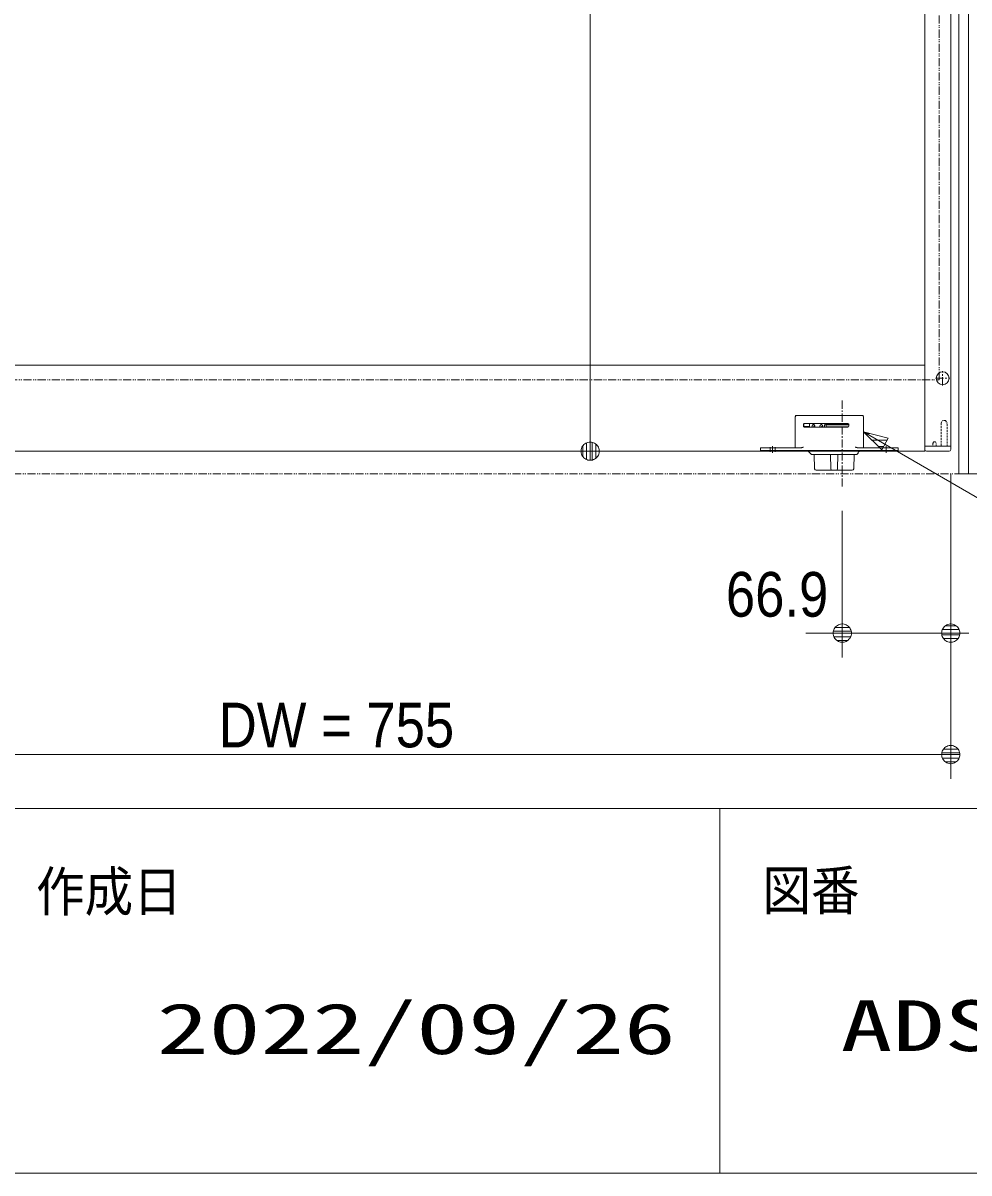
# Model space of a CAD drawing. Units: millimetres, scale not verified. Extents: x -4547 to 4547, y -2284 to 2284.
# Drawn here: x 554 to 1138, y -2078 to -1368 of the extents above; entities that cross this region are included whole.
import ezdxf
from ezdxf.enums import TextEntityAlignment as Align

# ---------------------------------------------------------------- set-up
doc = ezdxf.new("R2010")
doc.units = ezdxf.units.MM
doc.header["$LTSCALE"] = 20
for name, pattern in [('CHAIN1', [8, 5, -1, 1, -1]), ('DASHED1', [1.8, 1.2, -0.6]), ('DOUBLE_CHAIN1', [8.8, 5, -1, 0.6, -0.6, 0.6, -1])]:
    doc.linetypes.add(name, pattern=pattern)
for name, color, linetype, lineweight in [('0-0_3一般', 7, 'Continuous', 9), ('0-1_2寸法-2', 7, 'Continuous', 9), ('0-2_0', 7, 'Continuous', 9), ('0-3_2寸法-1', 7, 'Continuous', 9), ('0-4_2寸法-3', 7, 'Continuous', 9), ('0-5_1図面枠', 7, 'Continuous', 9)]:
    doc.layers.add(name, color=color, linetype=linetype, lineweight=lineweight)
doc.styles.add('ＭＳ ゴシック', font='')
doc.styles.add('ＭＳ Ｐゴシック', font='')
doc.styles.get('ＭＳ ゴシック').set_extended_font_data('MS Gothic')
doc.styles.get('ＭＳ Ｐゴシック').set_extended_font_data('MS PGothic')

# ---------------------------------------------------------------- blocks, each defined once
blk = doc.blocks.new('グループ-6')
at = {"layer": '0-0_3一般'}
for p, q in [((49348.7, -32580), (49348.7, 13720)), ((49028.7, -31580), (49028.7, -17080)), ((49028.7, -31580), (34568.7, -31580)), ((49028.7, -32580), (49028.7, -31580)), ((34568.7, -32640), (49028.7, -32640)), ((49030.7, -32580), (49028.7, -32580)), ((49028.7, -32640), (49030.7, -32640)), ((49348.7, -32580), (49030.7, -32580)), ((49030.7, -32580), (49030.7, -32640))]:
    blk.add_line(p, q, dxfattribs=at)
at = {"layer": '0-0_3一般', "linetype": 'DOUBLE_CHAIN1'}
for p, q in [((49205.9, -31760), (49205.9, 12840)), ((49025.9, -31580), (49027.9, -31580)), ((34385.9, -31760), (49205.9, -31760))]:
    blk.add_line(p, q, dxfattribs=at)
at = {"layer": '0-0_3一般', "linetype": 'DASHED1'}
for p, q in [((49028.7, -31580), (49030.7, -31580)), ((49030.7, -31580), (49030.7, -32580))]:
    blk.add_line(p, q, dxfattribs=at)
blk = doc.blocks.new('グループ-7')
at = {"layer": '0-0_3一般', "linetype": 'DOUBLE_CHAIN1'}
for p, q in [((49568.7, -32920), (49568.7, 14080)), ((51432.2, -32920), (32527, -32920))]:
    blk.add_line(p, q, dxfattribs=at)
blk = doc.blocks.new('グループ-8')
at = {"layer": '0-0_3一般', "linetype": 'DASHED1'}
for p, q in [((49228.7, -32294.6), (49248.7, -32260)), ((49228.7, -32294.6), (49228.7, -32580)), ((49282.7, -32260), (49248.7, -32260)), ((49282.7, -32260), (49302.7, -32294.6)), ((49302.7, -32580), (49302.7, -32294.6)), ((49128.8, -32541.2), (49128.7, -32541.3)), ((49128.7, -32541.3), (49128.7, -32580)), ((49128.9, -32541.1), (49128.8, -32541.2)), ((49134, -32541.2), (49134.7, -32541.3)), ((49153.5, -32524), (49143.9, -32524)), ((49158.7, -32524), (49153.5, -32524)), ((49168.7, -32541.2), (49158.7, -32524)), ((49163.6, -32541.2), (49163.5, -32541.2)), ((49168.7, -32541.3), (49168.7, -32541.2)), ((49168.7, -32580), (49168.7, -32541.3))]:
    blk.add_line(p, q, dxfattribs=at)
at = {"layer": '0-0_3一般'}
for p, q in [((49348.7, -32580), (49030.7, -32580)), ((49030.7, -32620), (49030.7, -32580)), ((49050.7, -32640), (49328.7, -32640)), ((49348.7, -32620), (49348.7, -32580))]:
    blk.add_line(p, q, dxfattribs=at)
at = {"layer": '0-0_3一般', "linetype": 'DASHED1'}
for points in [[(49143.9, -32524), (49138.7, -32524), (49128.8, -32541.2)], [(49134, -32541.2), (49133.8, -32541.2), (49133.7, -32541.2), (49133.6, -32541.2), (49133.4, -32541.1), (49133.3, -32541.1), (49133.2, -32541.1), (49133, -32541), (49132.9, -32541), (49132.7, -32541), (49132.6, -32540.9), (49132.5, -32540.9), (49132.3, -32540.9), (49132.2, -32540.8), (49132, -32540.8), (49131.9, -32540.8), (49131.7, -32540.7), (49131.6, -32540.7), (49131.5, -32540.7), (49131.3, -32540.6), (49131.2, -32540.6), (49131, -32540.6), (49130.9, -32540.5), (49130.7, -32540.5), (49130.6, -32540.5), (49130.4, -32540.5), (49130.3, -32540.5), (49130.2, -32540.5), (49130.1, -32540.5), (49129.9, -32540.5), (49129.8, -32540.6), (49129.7, -32540.6), (49129.6, -32540.6), (49129.5, -32540.7), (49129.4, -32540.7), (49129.2, -32540.8), (49129.1, -32540.9), (49129, -32541), (49128.9, -32541), (49128.9, -32541.1)], [(49168.7, -32541.2), (49168.6, -32541.1), (49168.5, -32541.1), (49168.4, -32541), (49168.3, -32540.9), (49168.2, -32540.8), (49168, -32540.8), (49167.9, -32540.7), (49167.8, -32540.7), (49167.7, -32540.6), (49167.6, -32540.6), (49167.5, -32540.6), (49167.3, -32540.6), (49167.2, -32540.5), (49167.1, -32540.5), (49166.9, -32540.5), (49166.8, -32540.5), (49166.7, -32540.5), (49166.5, -32540.6), (49166.4, -32540.6), (49166.2, -32540.6), (49166.1, -32540.7), (49166, -32540.7), (49165.8, -32540.7), (49165.7, -32540.8), (49165.5, -32540.8), (49165.4, -32540.8), (49165.2, -32540.9), (49165.1, -32540.9), (49165, -32540.9), (49164.8, -32540.9), (49164.7, -32541), (49164.5, -32541), (49164.4, -32541), (49164.3, -32541.1), (49164.1, -32541.1), (49164, -32541.1), (49163.9, -32541.2), (49163.7, -32541.2), (49163.6, -32541.2)]]:
    blk.add_lwpolyline(points, dxfattribs=at)
at = {"layer": '0-0_3一般'}
for centre, start, end in [((49050.7, -32620), 180, 270), ((49328.7, -32620), 270, 0)]:
    blk.add_arc(centre, 20, start, end, dxfattribs=at)
blk = doc.blocks.new('グループ-9')
at = {"layer": '0-0_3一般'}
blk.add_lwpolyline([(49568.7, 14080), (49568.7, -32920), (49448.7, -32920), (49448.7, 14080)], close=True, dxfattribs=at)
blk = doc.blocks.new('グループ-13')
at = {"layer": '0-0_3一般', "linetype": 'CHAIN1'}
for p, q in [((49248.7, -31828), (49248.7, -31652)), ((49160.7, -31740), (49336.7, -31740))]:
    blk.add_line(p, q, dxfattribs=at)
at = {"layer": '0-0_3一般'}
blk.add_circle((49248.7, -31740), 80, dxfattribs=at)
blk = doc.blocks.new('グループ-14')
at = {"layer": '0-0_3一般', "linetype": 'CHAIN1'}
blk.add_line((48010.7, -33076), (48010.7, -32000), dxfattribs=at)
at = {"layer": '0-0_3一般'}
for p, q in [((47430.7, -32590), (47430.7, -32216)), ((47530.7, -32200), (47446.7, -32200)), ((48254.7, -32200), (48170.7, -32200)), ((48259.7, -32200), (48254.7, -32200)), ((48269.7, -32200), (48259.7, -32200)), ((48269.7, -32210.4), (48269.7, -32200)), ((48270.7, -32590), (48270.7, -32216)), ((47530.7, -32332), (47530.7, -32308)), ((47537.7, -32298.5), (47537.7, -32300)), ((47537.7, -32300), (47607.7, -32300)), ((47538.8, -32341.5), (47538.7, -32341.6)), ((47540.7, -32298), (48080.7, -32298)), ((48080.7, -32342), (47540.7, -32342)), ((47560.3, -32336.1), (47560.4, -32336)), ((47575.8, -32336), (47577, -32342)), ((47607.7, -32298), (47607.7, -32300)), ((47607.7, -32300), (47607.7, -32336)), ((47660, -32328.8), (47659.8, -32328.5)), ((47757.2, -32328.8), (47757, -32328.5)), ((47790.7, -32342), (47790.7, -32320)), ((47810.7, -32298), (47810.7, -32302)), ((47810.7, -32302), (47810.7, -32316)), ((48088.7, -32302), (47810.7, -32302)), ((47810.7, -32338), (47810.7, -32316)), ((48090.7, -32316), (47810.7, -32316)), ((47810.7, -32338), (47810.7, -32342)), ((47870.7, -32338), (47810.7, -32338)), ((47870.7, -32338), (48088.7, -32338)), ((48090.7, -32308), (48090.7, -32332)), ((47484.9, -32600), (47100.7, -32600)), ((48470.7, -32630), (47100.7, -32630)), ((47100.7, -32640), (47810.7, -32640)), ((47120.7, -32590), (47120.7, -32650)), ((47150.7, -32580), (47150.7, -32660)), ((47180.7, -32590), (47180.7, -32650)), ((47529.6, -32590.4), (47530.7, -32590)), ((47630.7, -32680), (47590.7, -32640)), ((48010.7, -32640), (48470.7, -32640)), ((48171.8, -32590.4), (48170.7, -32590)), ((48470.7, -32600), (48216.5, -32600)), ((48700.7, -32600), (48470.7, -32600)), ((48700.7, -32630), (48470.7, -32630)), ((48470.7, -32640), (48690.7, -32640)), ((48550.7, -32580), (48550.7, -32660)), ((48700.7, -32630), (48690.7, -32640)), ((48700.7, -32600), (48700.7, -32630)), ((47630.7, -32680), (47810.7, -32680)), ((47668.7, -32856.5), (47664.1, -32680)), ((47810.7, -32680), (48010.7, -32680)), ((47868.7, -32856.5), (47864.1, -32680)), ((47957.3, -32680), (47952.7, -32856.5)), ((48010.7, -32680), (48190.7, -32680)), ((48157.3, -32680), (48152.7, -32856.5)), ((48206.8, -32663.9), (48190.7, -32680)), ((47688.7, -32876), (47932.7, -32876)), ((47888.7, -32876), (48132.7, -32876))]:
    blk.add_line(p, q, dxfattribs=at)
for points in [[(47446.7, -32200), (47441.7, -32200), (47431.7, -32200), (47431.7, -32210.4)], [(48170.7, -32200), (48090.7, -32200), (47690.7, -32200), (47530.7, -32200)], [(47537.7, -32300), (47537.7, -32336), (47607.7, -32336)], [(47539.9, -32336), (47539.9, -32336.1), (47539.9, -32336.3), (47539.8, -32336.4), (47539.8, -32336.6), (47539.8, -32336.7), (47539.7, -32336.8), (47539.7, -32337), (47539.7, -32337.1), (47539.6, -32337.3), (47539.6, -32337.4), (47539.6, -32337.5), (47539.5, -32337.7), (47539.5, -32337.8), (47539.5, -32337.9), (47539.4, -32338.1), (47539.4, -32338.2), (47539.4, -32338.4), (47539.3, -32338.5), (47539.3, -32338.6), (47539.3, -32338.8), (47539.3, -32338.9), (47539.2, -32339.1), (47539.2, -32339.2), (47539.2, -32339.4), (47539.1, -32339.5), (47539.1, -32339.6), (47539.1, -32339.8), (47539.1, -32339.9), (47539, -32340.1), (47539, -32340.2), (47539, -32340.3), (47539, -32340.5), (47538.9, -32340.6), (47538.9, -32340.8), (47538.9, -32340.9), (47538.8, -32341), (47538.8, -32341.2), (47538.8, -32341.3), (47538.8, -32341.5)], [(47558.9, -32342), (47559, -32341.8), (47559, -32341.7), (47559, -32341.5), (47559.1, -32341.4), (47559.1, -32341.2), (47559.1, -32341.1), (47559.2, -32340.9), (47559.2, -32340.8), (47559.2, -32340.6), (47559.3, -32340.5), (47559.3, -32340.3), (47559.3, -32340.2), (47559.4, -32340), (47559.4, -32339.9), (47559.4, -32339.7), (47559.5, -32339.6), (47559.5, -32339.4), (47559.5, -32339.3), (47559.6, -32339.1), (47559.6, -32339), (47559.6, -32338.8), (47559.7, -32338.7), (47559.7, -32338.5), (47559.7, -32338.4), (47559.8, -32338.2), (47559.8, -32338.1), (47559.9, -32337.9), (47559.9, -32337.8), (47559.9, -32337.6), (47560, -32337.5), (47560, -32337.3), (47560, -32337.2), (47560.1, -32337), (47560.1, -32336.9), (47560.2, -32336.7), (47560.2, -32336.6), (47560.2, -32336.4), (47560.3, -32336.3), (47560.3, -32336.1)], [(47650.6, -32311.3), (47649.5, -32312.1), (47648.4, -32313), (47647.3, -32314), (47646.2, -32315.2), (47645.2, -32316.3), (47644.2, -32317.5), (47643.3, -32318.6), (47642.5, -32319.7), (47641.8, -32320.9), (47641.1, -32322), (47640.5, -32323.1), (47639.9, -32324.2), (47639.4, -32325.3), (47639, -32326.4), (47638.7, -32327.5), (47638.4, -32328.5), (47638.1, -32329.6), (47638, -32330.7), (47637.8, -32331.7), (47637.6, -32332.7), (47637.4, -32333.7), (47637.2, -32334.6), (47637.1, -32335.5), (47636.9, -32336.4), (47636.7, -32337.3), (47636.6, -32338.2), (47636.4, -32339), (47636.2, -32339.8), (47636.1, -32340.5), (47635.9, -32341.3), (47635.8, -32342)], [(47674.2, -32342), (47674, -32341.3), (47673.9, -32340.5), (47673.8, -32339.8), (47673.6, -32339), (47673.4, -32338.2), (47673.3, -32337.3), (47673.1, -32336.4), (47672.9, -32335.5), (47672.8, -32334.6), (47672.6, -32333.7), (47672.4, -32332.7), (47672.2, -32331.7), (47672.1, -32330.7), (47671.9, -32329.6), (47671.6, -32328.5), (47671.4, -32327.5), (47671, -32326.4), (47670.6, -32325.3), (47670.1, -32324.2), (47669.5, -32323.1), (47668.9, -32322), (47668.2, -32320.9), (47667.5, -32319.7), (47666.7, -32318.6), (47665.8, -32317.5), (47664.9, -32316.3), (47663.8, -32315.2), (47662.8, -32314), (47661.7, -32313), (47660.5, -32312.1), (47659.4, -32311.3), (47658.3, -32310.7), (47657.2, -32310.3), (47656.1, -32310.1), (47655, -32310), (47653.9, -32310.1), (47652.8, -32310.3), (47651.7, -32310.7), (47650.6, -32311.3)], [(47656.1, -32342), (47656.1, -32341.7), (47656.2, -32341.3), (47656.3, -32341), (47656.4, -32340.6), (47656.5, -32340.3), (47656.7, -32339.9), (47656.8, -32339.6), (47656.9, -32339.3), (47657.1, -32338.9), (47657.2, -32338.6), (47657.4, -32338.2), (47657.5, -32337.9), (47657.7, -32337.5), (47657.9, -32337.2), (47658.1, -32336.8), (47658.3, -32336.5), (47658.5, -32336.1), (47658.7, -32335.8), (47659, -32335.5), (47659.2, -32335.1), (47659.4, -32334.8), (47659.6, -32334.4), (47659.8, -32334.1), (47660, -32333.7), (47660.1, -32333.4), (47660.3, -32333.1), (47660.4, -32332.7), (47660.4, -32332.4), (47660.5, -32332.1), (47660.6, -32331.7), (47660.6, -32331.4), (47660.6, -32331.1), (47660.6, -32330.8), (47660.5, -32330.4), (47660.5, -32330.1), (47660.4, -32329.8), (47660.3, -32329.5), (47660.2, -32329.2), (47660, -32328.8)], [(47747.7, -32311.3), (47746.6, -32312.1), (47745.5, -32313), (47744.4, -32314), (47743.3, -32315.2), (47742.3, -32316.3), (47741.4, -32317.5), (47740.5, -32318.6), (47739.7, -32319.7), (47738.9, -32320.9), (47738.2, -32322), (47737.6, -32323.1), (47737.1, -32324.2), (47736.6, -32325.3), (47736.2, -32326.4), (47735.8, -32327.5), (47735.5, -32328.5), (47735.3, -32329.6), (47735.1, -32330.7), (47734.9, -32331.7), (47734.7, -32332.7), (47734.5, -32333.7), (47734.4, -32334.6), (47734.2, -32335.5), (47734, -32336.4), (47733.9, -32337.3), (47733.7, -32338.2), (47733.5, -32339), (47733.4, -32339.8), (47733.2, -32340.5), (47733.1, -32341.3), (47732.9, -32342)], [(47771.3, -32342), (47771.2, -32341.3), (47771, -32340.5), (47770.9, -32339.8), (47770.7, -32339), (47770.6, -32338.2), (47770.4, -32337.3), (47770.3, -32336.4), (47770.1, -32335.5), (47769.9, -32334.6), (47769.7, -32333.7), (47769.6, -32332.7), (47769.4, -32331.7), (47769.2, -32330.7), (47769, -32329.6), (47768.8, -32328.5), (47768.5, -32327.5), (47768.1, -32326.4), (47767.7, -32325.3), (47767.2, -32324.2), (47766.7, -32323.1), (47766.1, -32322), (47765.4, -32320.9), (47764.6, -32319.7), (47763.8, -32318.6), (47762.9, -32317.5), (47762, -32316.3), (47761, -32315.2), (47759.9, -32314), (47758.8, -32313), (47757.7, -32312.1), (47756.6, -32311.3), (47755.5, -32310.7), (47754.4, -32310.3), (47753.3, -32310.1), (47752.1, -32310), (47751, -32310.1), (47749.9, -32310.3), (47748.8, -32310.7), (47747.7, -32311.3)], [(47753.2, -32342), (47753.3, -32341.7), (47753.4, -32341.3), (47753.5, -32341), (47753.6, -32340.6), (47753.7, -32340.3), (47753.8, -32339.9), (47753.9, -32339.6), (47754.1, -32339.3), (47754.2, -32338.9), (47754.4, -32338.6), (47754.5, -32338.2), (47754.7, -32337.9), (47754.9, -32337.5), (47755, -32337.2), (47755.2, -32336.8), (47755.4, -32336.5), (47755.7, -32336.1), (47755.9, -32335.8), (47756.1, -32335.5), (47756.3, -32335.1), (47756.6, -32334.8), (47756.8, -32334.4), (47757, -32334.1), (47757.1, -32333.7), (47757.3, -32333.4), (47757.4, -32333.1), (47757.5, -32332.7), (47757.6, -32332.4), (47757.7, -32332.1), (47757.7, -32331.7), (47757.7, -32331.4), (47757.7, -32331.1), (47757.7, -32330.8), (47757.7, -32330.4), (47757.6, -32330.1), (47757.5, -32329.8), (47757.4, -32329.5), (47757.3, -32329.2), (47757.2, -32328.8)], [(47100.7, -32600), (47000.7, -32600), (47000.7, -32630)], [(47100.7, -32630), (47000.7, -32630), (47010.7, -32640), (47100.7, -32640)], [(47484.9, -32600), (47486.1, -32600), (47487.2, -32599.9), (47488.4, -32599.8), (47489.6, -32599.8), (47490.8, -32599.7), (47491.9, -32599.6), (47493.1, -32599.4), (47494.3, -32599.3), (47495.4, -32599.1), (47496.6, -32599), (47497.7, -32598.8), (47498.9, -32598.6), (47500, -32598.4), (47501.2, -32598.2), (47502.3, -32598), (47503.5, -32597.7), (47504.6, -32597.5), (47505.8, -32597.2), (47506.9, -32596.9), (47508.1, -32596.6), (47509.2, -32596.3), (47510.4, -32596), (47511.5, -32595.7), (47512.6, -32595.4), (47513.8, -32595), (47514.9, -32594.7), (47516, -32594.4), (47517.2, -32594.1), (47518.3, -32593.8), (47519.4, -32593.4), (47520.6, -32593.1), (47521.7, -32592.8), (47522.8, -32592.4), (47524, -32592.1), (47525.1, -32591.7), (47526.2, -32591.4), (47527.3, -32591.1), (47528.5, -32590.7), (47529.6, -32590.4)], [(48216.5, -32600), (48215.4, -32600), (48214.2, -32599.9), (48213, -32599.8), (48211.8, -32599.8), (48210.7, -32599.7), (48209.5, -32599.6), (48208.3, -32599.4), (48207.2, -32599.3), (48206, -32599.1), (48204.9, -32599), (48203.7, -32598.8), (48202.5, -32598.6), (48201.4, -32598.4), (48200.2, -32598.2), (48199.1, -32598), (48197.9, -32597.7), (48196.8, -32597.5), (48195.6, -32597.2), (48194.5, -32596.9), (48193.4, -32596.6), (48192.2, -32596.3), (48191.1, -32596), (48189.9, -32595.7), (48188.8, -32595.4), (48187.7, -32595), (48186.5, -32594.7), (48185.4, -32594.4), (48184.3, -32594.1), (48183.1, -32593.8), (48182, -32593.4), (48180.9, -32593.1), (48179.7, -32592.8), (48178.6, -32592.4), (48177.5, -32592.1), (48176.3, -32591.7), (48175.2, -32591.4), (48174.1, -32591.1), (48173, -32590.7), (48171.8, -32590.4)], [(48206.7, -32663.8), (48206.7, -32655), (48207.2, -32654.5), (48207.8, -32654), (48208.3, -32653.5), (48208.8, -32653), (48209.3, -32652.5), (48209.9, -32652), (48210.4, -32651.5), (48210.9, -32651), (48211.4, -32650.5), (48211.9, -32650), (48212.5, -32649.5), (48213, -32649), (48213.5, -32648.5), (48214, -32648), (48214.6, -32647.5), (48215.1, -32647), (48215.6, -32646.5), (48216.1, -32646), (48216.6, -32645.5), (48217.2, -32645), (48217.7, -32644.5), (48218.2, -32644), (48218.7, -32643.5), (48219.2, -32643), (48219.8, -32642.5), (48220.3, -32642), (48220.8, -32641.5), (48221.3, -32641), (48221.9, -32640.5), (48222.4, -32640)]]:
    blk.add_lwpolyline(points, dxfattribs=at)
for centre, radius, start, end in [((47446.7, -32216), 16, 90, 180), ((48254.7, -32216), 16, 0, 90), ((47540.7, -32308), 10, 90, 180), ((47540.7, -32332), 10, 180, 270), ((47800.7, -32320), 10, 0, 180), ((48080.7, -32308), 10, 0, 90), ((48080.7, -32332), 10, 270, 0), ((47420.7, -32590), 10, 270, 0), ((48280.7, -32590), 10, 180, 270), ((47688.7, -32856), 20, 181.5, 270), ((47888.7, -32856), 20, 181.5, 270), ((47932.7, -32856), 20, 270, 358.5), ((48132.7, -32856), 20, 270, 358.5)]:
    blk.add_arc(centre, radius, start, end, dxfattribs=at)
blk = doc.blocks.new('グループ-15')
at = {"layer": '0-0_3一般'}
for name in ['グループ-7', 'グループ-9', 'グループ-6', 'グループ-13', 'グループ-14', 'グループ-8']:
    blk.add_blockref(name, (0, 0), dxfattribs=at)
blk = doc.blocks.new('_Dot')
at = {"layer": '0-2_0'}
for p, q in [((-10, 0), (-20, 0)), ((9.78, 2), (-9.78, 2)), ((7.99, 6), (-7.99, 6)), ((9.16, -3.98), (-9.16, -3.98)), ((6, -7.98), (-6, -7.98))]:
    blk.add_line(p, q, dxfattribs=at)
for points in [[(10, 0), (9.92, 1.25), (9.69, 2.49), (9.3, 3.68), (8.76, 4.82), (8.09, 5.88), (7.29, 6.85), (6.37, 7.71), (5.36, 8.44), (4.26, 9.05), (3.09, 9.51), (1.87, 9.82), (0.63, 9.98), (-0.63, 9.98), (-1.87, 9.82), (-3.09, 9.51), (-4.26, 9.05), (-5.36, 8.44), (-6.37, 7.71), (-7.29, 6.85), (-8.09, 5.88), (-8.76, 4.82), (-9.3, 3.68), (-9.69, 2.49), (-9.92, 1.25), (-10, 0), (0, 0)], [(-10, 0), (-9.92, -1.25), (-9.69, -2.49), (-9.3, -3.68), (-8.76, -4.82), (-8.09, -5.88), (-7.29, -6.85), (-6.37, -7.71), (-5.36, -8.44), (-4.26, -9.05), (-3.09, -9.51), (-1.87, -9.82), (-0.63, -9.98), (0.63, -9.98), (1.87, -9.82), (3.09, -9.51), (4.26, -9.05), (5.36, -8.44), (6.37, -7.71), (7.29, -6.85), (8.09, -5.88), (8.76, -4.82), (9.3, -3.68), (9.69, -2.49), (9.92, -1.25), (10, 0), (0, 0)]]:
    blk.add_lwpolyline(points, close=True, dxfattribs=at)
blk = doc.blocks.new('グループ-112')
at = {"layer": '0-5_1図面枠'}
for p, q in [((-60000, -37050), (60000, -37050)), ((46500, -37050), (46500, -41550))]:
    blk.add_line(p, q, dxfattribs=at)
blk.add_lwpolyline([(-60000, 41550), (60000, 41550), (60000, -41550), (-60000, -41550)], close=True, dxfattribs=at)
blk = doc.blocks.new('図面枠')
at = {"layer": '0-5_1図面枠'}
blk.add_blockref('グループ-112', (0, 0), dxfattribs=at)
at = {"layer": '0-5_1図面枠', "style": 'ＭＳ ゴシック', "width": 0.9}
for s, p in [('図番', (47024.9, -38451.2)), ('作成日', (38062.5, -38465.4))]:
    blk.add_text(s, height=488.1, dxfattribs=at).set_placement(p, align=Align.BOTTOM_LEFT)

msp = doc.modelspace()

# ---------------------------------------------------------------- linework, layer by layer
at = {"layer": '0-1_2寸法-2'}
for p, q in [((1126.81, -1646), (1126.81, -1759.27)), ((1059.91, -1668.8), (1059.91, -1759.27)), ((1048.66, -1744.27), (1037.4, -1744.27)), ((1059.91, -1744.27), (1126.81, -1744.27))]:
    msp.add_line(p, q, dxfattribs=at)
at = {"layer": '0-3_2寸法-1'}
for p, q in [((904.38, -747.26), (904.38, -1620.74)), ((889.38, -1632), (889.58, -1632)), ((1126.81, -1646), (1126.81, -1834.27)), ((383.07, -1819.27), (1115.56, -1819.27))]:
    msp.add_line(p, q, dxfattribs=at)
at = {"layer": '0-4_2寸法-3'}
for p, q in [((1072.91, -1620.15), (1212.23, -1700.59)), ((1076.74, -1621.1), (1073.9, -1621.1)), ((1076.74, -1621.1), (1073.9, -1621.1)), ((1087.58, -1625.1), (1078.04, -1625.1)), ((1085.36, -1629.1), (1082.18, -1629.1))]:
    msp.add_line(p, q, dxfattribs=at)
msp.add_lwpolyline([(1084.25, -1631.1), (1072.91, -1620.15), (1088.21, -1623.96)], close=True, dxfattribs=at)
msp.add_lwpolyline([(1084.25, -1631.1), (1072.91, -1620.15), (1088.21, -1623.96)], close=True, dxfattribs=at)

# ---------------------------------------------------------------- block references
at = {"layer": '0-0_3一般', "xscale": 0.05, "yscale": 0.05}
msp.add_blockref('グループ-15', (-1340.62, 0), dxfattribs=at)
at = {"layer": '0-1_2寸法-2', "xscale": 0.5627563, "yscale": 0.5627563}
msp.add_blockref('_Dot', (1059.91, -1744.27), dxfattribs=at)
at = {"layer": '0-1_2寸法-2', "xscale": 0.5627563, "yscale": 0.5627563, "rotation": 180}
msp.add_blockref('_Dot', (1126.81, -1744.27), dxfattribs=at)
at = {"layer": '0-3_2寸法-1', "xscale": 0.5627563, "yscale": 0.5627563, "rotation": 270}
msp.add_blockref('_Dot', (904.38, -1632), dxfattribs=at)
at = {"layer": '0-3_2寸法-1', "xscale": 0.5627563, "yscale": 0.5627563}
msp.add_blockref('_Dot', (1126.81, -1819.27), dxfattribs=at)
at = {"layer": '0-5_1図面枠', "xscale": 0.05, "yscale": 0.05}
msp.add_blockref('図面枠', (-1340.62, 0), dxfattribs=at)

# ---------------------------------------------------------------- texts
at = {"layer": '0-1_2寸法-2', "style": 'ＭＳ Ｐゴシック', "width": 0.9}
msp.add_text('66.9', height=27.57, dxfattribs=at).set_placement((988.09, -1742.41), align=Align.BOTTOM_LEFT)
at = {"layer": '0-3_2寸法-1', "style": 'ＭＳ Ｐゴシック', "width": 0.9}
msp.add_text('DW = 755', height=27.57, dxfattribs=at).set_placement((675.24, -1823.06), align=Align.BOTTOM_LEFT)
at = {"layer": '0-5_1図面枠', "style": 'ＭＳ ゴシック', "width": 1.5}
for s, p in [('2022/09/26', (636.96, -2013.54)), ('ADSC32-Z004J-01TT-Y-05', (1058.82, -2011.68))]:
    msp.add_text(s, height=31.38, dxfattribs=at).set_placement(p, align=Align.BOTTOM_LEFT)

doc.saveas('drawing.dxf')
